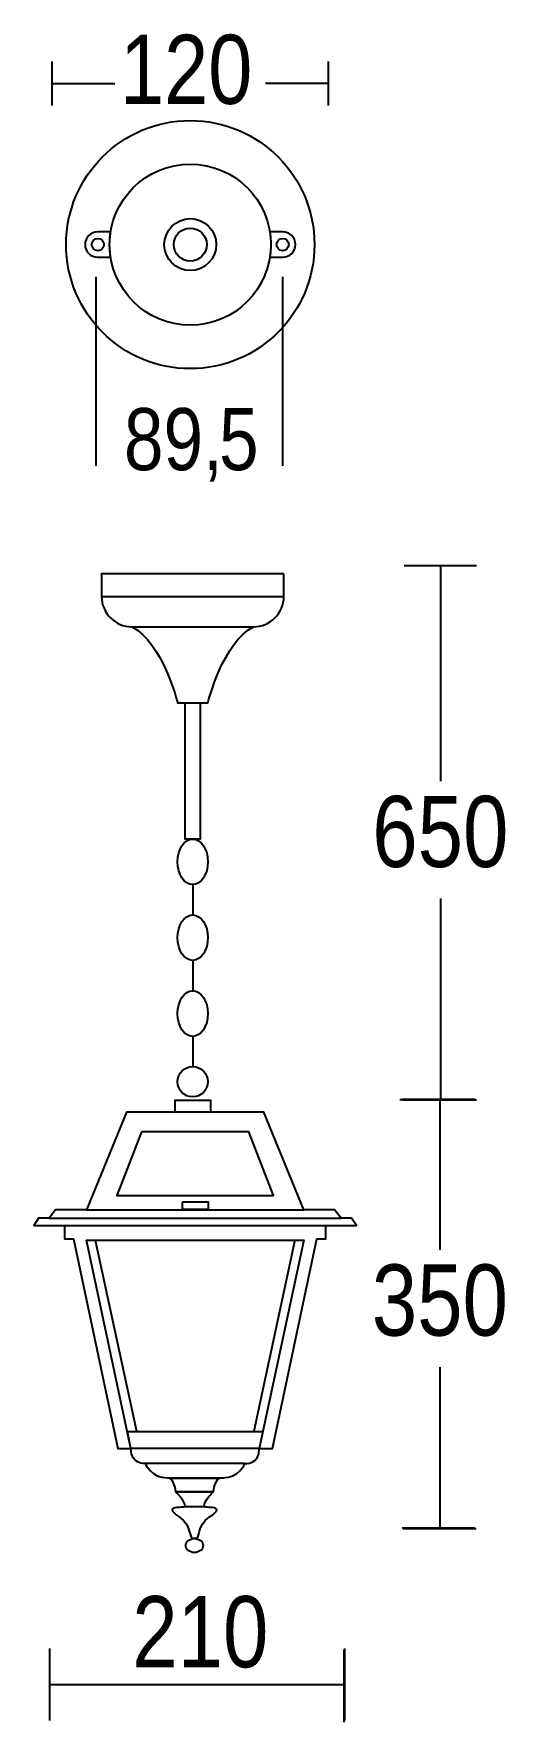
# Model space of a CAD drawing. Extents: x 0 to 49, y 0 to 175.
import ezdxf

# ---------------------------------------------------------------- set-up
doc = ezdxf.new("R2010")
doc.units = 0
doc.layers.add('LIVELLO_1', color=160, linetype='Continuous')
doc.styles.add('STD', font='txt')

# ---------------------------------------------------------------- blocks, each defined once
blk = doc.blocks.new('AI9-BLK1')
at = {"layer": 'LIVELLO_1', "color": 7}
for p, q in [((-22.28, 79.59), (-22.28, 84.14)), ((6.3, 84.14), (6.3, 79.59)), ((-22.28, 81.87), (-15.79, 81.87)), ((6.3, 81.87), (-0.19, 81.87)), ((-17.73, 42.23), (-17.73, 61.83)), ((1.57, 61.83), (1.57, 42.23)), ((14.17, 31.9), (21.66, 31.9)), ((17.92, 31.9), (17.91, 9.53)), ((-17.17, 28.69), (1.7, 28.69)), ((-7.74, -1.18), (-7.74, -4.33)), ((17.92, -2.62), (17.91, -23.5)), ((-7.74, -9.04), (-7.74, -12.19)), ((-7.74, -16.9), (-7.74, -20.05)), ((-9.55, -24.85), (-9.55, -23.51)), ((-5.91, -23.51), (-5.91, -24.85)), ((13.71, -23.47), (21.2, -23.47)), ((14, -23.41), (21.5, -23.41)), ((14.05, -23.5), (21.55, -23.5)), ((14.17, -23.49), (21.66, -23.49)), ((17.87, -23.57), (17.87, -39.05)), ((-18.74, -34.91), (3.76, -34.91)), ((-22.62, -35.77), (7.64, -35.77)), ((-17.83, -38.03), (-13.57, -57.83)), ((2.85, -38.03), (-1.41, -57.83)), ((17.87, -51.2), (17.87, -67.95)), ((-10.34, -62.69), (-4.54, -62.68)), ((-10.12, -62.71), (-4.99, -62.71)), ((-8.56, -65.66), (-6.56, -65.66)), ((13.96, -67.85), (21.45, -67.85)), ((14.01, -67.95), (21.5, -67.95)), ((14.12, -67.93), (21.62, -67.93)), ((-22.55, -87.85), (-22.55, -80.36)), ((8.03, -87.85), (8.03, -80.36)), ((7.95, -88.02), (7.95, -80.52)), ((-22.55, -84.11), (-11.2, -84.11)), ((-22.49, -84.11), (8.05, -84.11))]:
    blk.add_line(p, q, dxfattribs=at)
for points in [[(-8.52, 17.68), (-6.95, 17.68), (-6.95, 3.54), (-8.52, 3.54)], [(-14.61, -24.77), (-18.74, -34.91), (-21.93, -34.91), (-22.62, -35.77), (-23.7, -35.77), (-24.19, -36.51), (9.21, -36.51), (8.72, -35.77), (7.64, -35.77), (6.95, -34.91), (3.76, -34.91), (-0.37, -24.77)], [(-13.04, -26.81), (-15.6, -33.42), (0.62, -33.42), (-1.94, -26.81)], [(-8.8, -34.06), (-6.12, -34.06), (-6.12, -34.85), (-8.8, -34.85)], [(-0.49, -57.88), (-0.84, -59.64), (-14.14, -59.64), (-14.49, -57.88)]]:
    blk.add_lwpolyline(points, close=True, dxfattribs=at)
for points in [[(-9.55, -24.85), (-9.55, -23.52), (-7.76, -23.52), (-5.91, -23.52), (-5.91, -24.85)], [(-21.03, -36.62), (-21.03, -37.92), (-20.1, -37.92), (-15.49, -59.64), (-14.14, -59.64), (-18.75, -38.03), (3.77, -38.03), (-0.84, -59.64), (0.51, -59.64), (5.12, -37.92), (6.04, -37.92), (6.04, -36.62)]]:
    blk.add_lwpolyline(points, dxfattribs=at)
for centre, radius in [((-7.99, 65.17), 12.86), ((-7.99, 65.17), 8.35), ((-7.99, 65.17), 2.69), ((-7.99, 65.17), 1.71), ((-17.57, 65.17), 0.631), ((1.58, 65.17), 0.631), ((-7.74, -21.62), 1.57)]:
    blk.add_circle(centre, radius, dxfattribs=at)
for centre, major_axis, ratio in [((-7.74, 1.18), (0, 2.36), 0.666959), ((-7.74, -6.68), (0, 2.36), 0.666959), ((-7.74, -14.55), (0, 2.36), 0.666959), ((-7.56, -69.7), (-0.906, 0), 0.798099)]:
    blk.add_ellipse(centre, major_axis=major_axis, ratio=ratio, dxfattribs=at)
for points, knots in [([(-18.89, 65.17), (-18.89, 65.9), (-18.3, 66.49), (-17.57, 66.49), (-17.57, 66.49), (-16.24, 66.49), (-16.24, 66.49), (-16.31, 66.06), (-16.34, 65.62), (-16.34, 65.17), (-16.34, 64.72), (-16.31, 64.29), (-16.24, 63.86), (-16.24, 63.86), (-17.57, 63.86), (-17.57, 63.86), (-18.3, 63.86), (-18.89, 64.44), (-18.89, 65.17)], [0, 0, 0, 0, 1, 1, 1, 2, 2, 2, 3, 3, 3, 4, 4, 4, 5, 5, 5, 6, 6, 6, 6]), ([(2.9, 65.17), (2.9, 64.44), (2.31, 63.86), (1.58, 63.86), (1.58, 63.86), (0.25, 63.86), (0.25, 63.86), (0.32, 64.29), (0.35, 64.72), (0.35, 65.17), (0.35, 65.62), (0.32, 66.06), (0.25, 66.49), (0.25, 66.49), (1.58, 66.49), (1.58, 66.49), (2.31, 66.49), (2.9, 65.9), (2.9, 65.17)], [0, 0, 0, 0, 1, 1, 1, 2, 2, 2, 3, 3, 3, 4, 4, 4, 5, 5, 5, 6, 6, 6, 6]), ([(1.7, 31.05), (1.7, 31.05), (1.7, 28.69), (1.7, 28.69), (1.7, 26.95), (0.29, 25.55), (-1.45, 25.55), (-1.45, 25.55), (-14.03, 25.55), (-14.03, 25.55), (-15.76, 25.55), (-17.17, 26.95), (-17.17, 28.69), (-17.17, 28.69), (-17.17, 31.05), (-17.17, 31.05), (-17.17, 31.05), (1.7, 31.05), (1.7, 31.05)], [0, 0, 0, 0, 1, 1, 1, 2, 2, 2, 3, 3, 3, 4, 4, 4, 5, 5, 5, 6, 6, 6, 6]), ([(-14.03, 25.55), (-10.88, 23.97), (-9.31, 17.68), (-9.31, 17.68), (-9.31, 17.68), (-6.16, 17.68), (-6.16, 17.68), (-6.16, 17.68), (-4.59, 23.97), (-1.45, 25.55)], [0, 0, 0, 0, 1, 1, 1, 2, 2, 2, 3, 3, 3, 3]), ([(-4.64, -62.69), (-2.97, -62.69), (-2.33, -61.2), (-2.33, -61.2), (-2.33, -61.2), (-12.65, -61.2), (-12.65, -61.2), (-12.65, -61.2), (-12.01, -62.69), (-10.34, -62.69)], [0, 0, 0, 0, 1, 1, 1, 2, 2, 2, 3, 3, 3, 3]), ([(-10.41, -62.65), (-9.65, -62.65), (-9.52, -64.13), (-9.52, -64.13), (-9.52, -64.13), (-5.59, -64.13), (-5.59, -64.13), (-5.59, -64.13), (-5.47, -62.65), (-4.71, -62.65)], [0, 0, 0, 0, 1, 1, 1, 2, 2, 2, 3, 3, 3, 3]), ([(-5.59, -64.13), (-5.59, -64.13), (-6.56, -64.96), (-6.56, -65.66), (-6.56, -65.88), (-4, -65.43), (-5.99, -66.73), (-7.45, -67.69), (-6.77, -68.95), (-7.56, -68.95), (-8.34, -68.95), (-7.67, -67.69), (-9.13, -66.73), (-11.11, -65.43), (-8.56, -65.88), (-8.56, -65.66), (-8.56, -64.96), (-9.52, -64.13), (-9.52, -64.13), (-9.52, -64.13), (-5.59, -64.13), (-5.59, -64.13)], [0, 0, 0, 0, 1, 1, 1, 2, 2, 2, 3, 3, 3, 4, 4, 4, 5, 5, 5, 6, 6, 6, 7, 7, 7, 7])]:
    blk.add_open_spline(points, degree=3, knots=knots, dxfattribs=at)
for points in [[(-12.65, -61.2), (-12.65, -61.2), (-14.14, -61.33), (-14.14, -59.64)], [(-2.33, -61.2), (-2.33, -61.2), (-0.84, -61.33), (-0.84, -59.64)]]:
    blk.add_open_spline(points, degree=3, dxfattribs=at)
at = {"layer": 'LIVELLO_1', "color": 7, "attachment_point": 1, "style": 'STD'}
for s, insert, char_height in [('\\fArial Narrow|b0|i0;\\H7.1670;\\C7;120', (-15.26, 86.92), 7.167), ('\\fArial Narrow|b0|i0;\\H6.4337;\\C7;89,', (-14.86, 48.22), 6.4337), ('\\fArial Narrow|b0|i0;\\H6.4337;\\C7;5', (-5.01, 48.22), 6.4337), ('\\fArial Narrow|b0|i0;\\H7.3783;\\C7;650', (10.86, 8.02), 7.3783), ('\\fArial Narrow|b0|i0;\\H7.3783;\\C7;350', (10.81, -40.56), 7.3783), ('\\fArial Narrow|b0|i0;\\H7.3783;\\C7;210', (-14, -74.94), 7.3783)]:
    blk.add_mtext(s, dxfattribs=dict(at, insert=insert, char_height=char_height))

msp = doc.modelspace()

# ---------------------------------------------------------------- block references
at = {"layer": 'LIVELLO_1', "color": 7}
msp.add_blockref('AI9-BLK1', (24.424091, 88.01685), dxfattribs=at)

doc.saveas('drawing.dxf')
